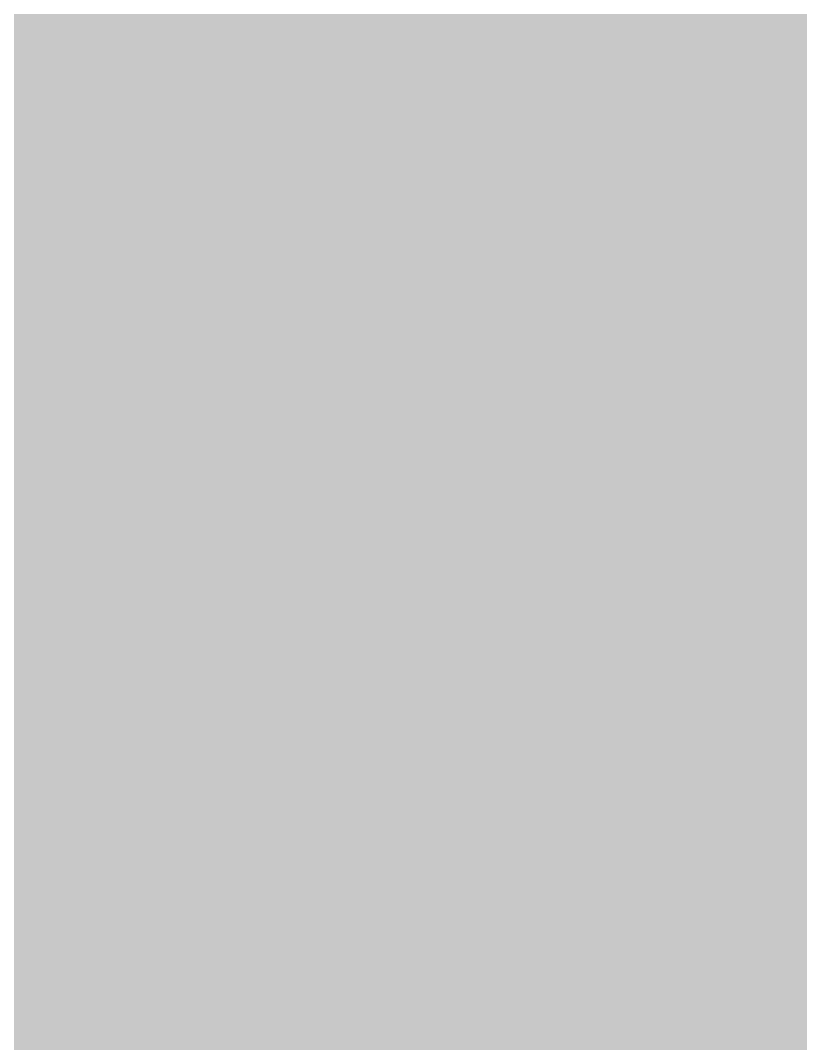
# Model space of a CAD drawing. Header units: millimetres. Extents: x 0 to 423, y 0 to 564.
# Drawn here: x 300.52 to 335.69, y 269.45 to 315.57 of the extents above; entities that cross this region are included whole.
import ezdxf

# ---------------------------------------------------------------- set-up
doc = ezdxf.new("R2010")
doc.units = ezdxf.units.MM

msp = doc.modelspace()

# ---------------------------------------------------------------- hatches: boundary and pattern name
for color, points in [(254, [(21.2189, 0.0537), (20.955, 0.0533), (20.6934, 0.0584), (20.4292, 0.066), (20.1676, 0.0787), (19.906, 0.094), (19.6469, 0.1118), (19.3853, 0.1321), (19.1262, 0.1549), (18.8671, 0.1829), (18.608, 0.2134), (18.349, 0.2464), (18.0924, 0.2845), (17.8359, 0.3251), (17.5793, 0.3683), (17.3253, 0.414), (17.0688, 0.4623), (16.8148, 0.5156), (16.5633, 0.5715), (16.3093, 0.6299), (16.0579, 0.6909), (15.809, 0.7544), (15.56, 0.823), (15.3111, 0.8941), (15.0622, 0.9677), (14.8158, 1.0439), (14.5694, 1.1227), (14.3256, 1.2065), (14.0818, 1.2903), (13.8379, 1.3792), (13.5966, 1.4707), (13.3579, 1.5672), (13.1191, 1.6637), (12.8803, 1.7628), (12.6441, 1.8669), (12.4079, 1.9736), (12.1742, 2.0803), (11.9405, 2.192), (11.7094, 2.3089), (11.4808, 2.4257), (11.2522, 2.5451), (11.0236, 2.6695), (10.7975, 2.794), (10.574, 2.9235), (10.3505, 3.0556), (10.1295, 3.1877), (9.9111, 3.3249), (9.6926, 3.4646), (9.4742, 3.6068), (9.2608, 3.7541), (9.0475, 3.9014), (8.8341, 4.0513), (8.6258, 4.2037), (8.4176, 4.3612), (8.2118, 4.5187), (8.0061, 4.6812), (7.8029, 4.8438), (7.6022, 5.0114), (7.4041, 5.1816), (7.206, 5.3518), (7.0129, 5.527), (6.8174, 5.7048), (6.6269, 5.8826), (6.4389, 6.0655), (6.2509, 6.2509), (6.0655, 6.4389), (5.8852, 6.6269), (5.7048, 6.8174), (5.527, 7.0104), (5.3518, 7.206), (5.1816, 7.4041), (5.0114, 7.6022), (4.8463, 7.8029), (4.6812, 8.0061), (4.5187, 8.2118), (4.3612, 8.4176), (4.2062, 8.6258), (4.0513, 8.8341), (3.9014, 9.0475), (3.7541, 9.2608), (3.6068, 9.4742), (3.4646, 9.6926), (3.3249, 9.9085), (3.1877, 10.1295), (3.0556, 10.3505), (2.9235, 10.574), (2.794, 10.7975), (2.6695, 11.0236), (2.5451, 11.2522), (2.4257, 11.4808), (2.3063, 11.7094), (2.192, 11.9405), (2.0803, 12.1742), (1.971, 12.4079), (1.8669, 12.6441), (1.7628, 12.8803), (1.6637, 13.1191), (1.5646, 13.3579), (1.4707, 13.5966), (1.3792, 13.8379), (1.2903, 14.0818), (1.2065, 14.3256), (1.1227, 14.5694), (1.0439, 14.8158), (0.9652, 15.0622), (0.8915, 15.3111), (0.823, 15.56), (0.7544, 15.809), (0.6883, 16.0604), (0.6274, 16.3119), (0.569, 16.5633), (0.5131, 16.8148), (0.4623, 17.0688), (0.4115, 17.3253), (0.3658, 17.5793), (0.3226, 17.8359), (0.2819, 18.0924), (0.2464, 18.3515), (0.2134, 18.608), (0.1829, 18.8671), (0.1549, 19.1262), (0.1295, 19.3878), (0.1092, 19.6469), (0.0914, 19.9085), (0.0762, 20.1701), (0.066, 20.4318), (0.0584, 20.6934), (0.0533, 20.955), (0.0508, 21.2192), (0.0522, 543.3314), (0.0533, 543.593), (0.0584, 543.8546), (0.066, 544.1188), (0.0762, 544.3804), (0.0914, 544.642), (0.1092, 544.9011), (0.1295, 545.1627), (0.1549, 545.4218), (0.1829, 545.6809), (0.2134, 545.94), (0.2464, 546.1991), (0.2819, 546.4556), (0.3226, 546.7121), (0.3658, 546.9687), (0.4115, 547.2227), (0.4623, 547.4792), (0.5131, 547.7332), (0.569, 547.9847), (0.6274, 548.2387), (0.6883, 548.4876), (0.7544, 548.7391), (0.823, 548.988), (0.8915, 549.2369), (0.9652, 549.4858), (1.0439, 549.7322), (1.1227, 549.9786), (1.2065, 550.2224), (1.2903, 550.4663), (1.3792, 550.7076), (1.4707, 550.9489), (1.5646, 551.1902), (1.6637, 551.4289), (1.7628, 551.6677), (1.8669, 551.9039), (1.971, 552.1401), (2.0803, 552.3738), (2.192, 552.6049), (2.3063, 552.8386), (2.4257, 553.0672), (2.5451, 553.2958), (2.6695, 553.5244), (2.794, 553.7505), (2.9235, 553.974), (3.0556, 554.1975), (3.1877, 554.4185), (3.3249, 554.6369), (3.4646, 554.8554), (3.6068, 555.0738), (3.7541, 555.2872), (3.9014, 555.5005), (4.0513, 555.7114), (4.2062, 555.9222), (4.3612, 556.1305), (4.5187, 556.3362), (4.6812, 556.5419), (4.8463, 556.7451), (5.0114, 556.9458), (5.1816, 557.1439), (5.3518, 557.342), (5.527, 557.5351), (5.7048, 557.7281), (5.8852, 557.9212), (6.0655, 558.1091), (6.2509, 558.2971), (6.4389, 558.4825), (6.6269, 558.6628), (6.8174, 558.8432), (7.0129, 559.021), (7.206, 559.1937), (7.4041, 559.3664), (7.6022, 559.5366), (7.8029, 559.7017), (8.0061, 559.8668), (8.2118, 560.0268), (8.4176, 560.1868), (8.6258, 560.3418), (8.8341, 560.4967), (9.0475, 560.6466), (9.2608, 560.7939), (9.4742, 560.9387), (9.6926, 561.0835), (9.9111, 561.2232), (10.1295, 561.3603), (10.3505, 561.4924), (10.574, 561.6245), (10.7975, 561.754), (11.0236, 561.8785), (11.2522, 562.0029), (11.4808, 562.1223), (11.7094, 562.2392), (11.9405, 562.356), (12.1742, 562.4678), (12.4079, 562.5744), (12.6441, 562.6811), (12.8803, 562.7853), (13.1191, 562.8843), (13.3579, 562.9834), (13.5966, 563.0774), (13.8379, 563.1688), (14.0818, 563.2577), (14.3256, 563.3415), (14.5694, 563.4253), (14.8158, 563.5041), (15.0622, 563.5803), (15.3111, 563.6539), (15.56, 563.7251), (15.809, 563.7936), (16.0579, 563.8571), (16.3093, 563.9206), (16.5633, 563.9791), (16.8148, 564.0349), (17.0688, 564.0857), (17.3253, 564.1365), (17.5793, 564.1823), (17.8359, 564.2254), (18.0924, 564.2635), (18.349, 564.3016), (18.608, 564.3347), (18.8671, 564.3651), (19.1262, 564.3931), (19.3853, 564.4185), (19.6469, 564.4388), (19.906, 564.4566), (20.1676, 564.4718), (20.4292, 564.482), (20.6934, 564.4896), (20.955, 564.4947), (21.2166, 564.4972), (402.2189, 564.4981), (402.4808, 564.4947), (402.7424, 564.4896), (403.0066, 564.482), (403.2682, 564.4718), (403.5298, 564.4566), (403.7889, 564.4388), (404.0505, 564.4185), (404.3096, 564.3931), (404.5687, 564.3651), (404.8277, 564.3347), (405.0868, 564.3016), (405.3434, 564.2635), (405.5999, 564.2254), (405.8564, 564.1823), (406.113, 564.1365), (406.367, 564.0857), (406.621, 564.0349), (406.875, 563.9791), (407.1264, 563.9206), (407.3779, 563.8571), (407.6268, 563.7936), (407.8783, 563.7251), (408.1272, 563.6539), (408.3736, 563.5803), (408.62, 563.5041), (408.8663, 563.4253), (409.1102, 563.3415), (409.354, 563.2577), (409.5979, 563.1688), (409.8392, 563.0774), (410.0805, 562.9834), (410.3192, 562.8843), (410.5554, 562.7853), (410.7942, 562.6811), (411.0279, 562.5744), (411.2616, 562.4678), (411.4952, 562.356), (411.7264, 562.2392), (411.9575, 562.1223), (412.1861, 562.0029), (412.4122, 561.8785), (412.6382, 561.754), (412.8643, 561.6245), (413.0853, 561.4924), (413.3063, 561.3603), (413.5272, 561.2232), (413.7457, 561.0835), (413.9616, 560.9387), (414.1775, 560.7939), (414.3908, 560.6466), (414.6017, 560.4967), (414.8125, 560.3418), (415.0208, 560.1868), (415.2265, 560.0268), (415.4297, 559.8668), (415.6329, 559.7017), (415.8336, 559.5366), (416.0342, 559.3664), (416.2298, 559.1937), (416.4254, 559.021), (416.6184, 558.8432), (416.8089, 558.6628), (416.9994, 558.4825), (417.1848, 558.2971), (417.3703, 558.1091), (417.5531, 557.9212), (417.7335, 557.7281), (417.9087, 557.5351), (418.084, 557.342), (418.2567, 557.1439), (418.4244, 556.9458), (418.592, 556.7451), (418.7546, 556.5419), (418.9171, 556.3362), (419.0746, 556.1305), (419.2321, 555.9222), (419.3845, 555.7114), (419.5369, 555.5005), (419.6842, 555.2872), (419.829, 555.0738), (419.9712, 554.8554), (420.1109, 554.6369), (420.2481, 554.4185), (420.3827, 554.1975), (420.5148, 553.974), (420.6418, 553.7505), (420.7688, 553.5244), (420.8907, 553.2958), (421.0126, 553.0672), (421.1295, 552.8386), (421.2438, 552.6049), (421.3555, 552.3738), (421.4647, 552.1401), (421.5689, 551.9039), (421.673, 551.6677), (421.7746, 551.4289), (421.8711, 551.1902), (421.9651, 550.9489), (422.0566, 550.7076), (422.1455, 550.4663), (422.2318, 550.2224), (422.3131, 549.9786), (422.3918, 549.7322), (422.4706, 549.4858), (422.5442, 549.2369), (422.6128, 548.988), (422.6814, 548.7391), (422.7449, 548.4876), (422.8084, 548.2387), (422.8668, 547.9847), (422.9227, 547.7332), (422.9735, 547.4792), (423.0243, 547.2227), (423.07, 546.9687), (423.1132, 546.7121), (423.1513, 546.4556), (423.1894, 546.1991), (423.2224, 545.94), (423.2529, 545.6809), (423.2808, 545.4218), (423.3037, 545.1627), (423.3266, 544.9011), (423.3443, 544.642), (423.357, 544.3804), (423.3697, 544.1188), (423.3774, 543.8546), (423.3824, 543.593), (423.385, 543.3314), (423.3855, 21.2203), (423.3824, 20.955), (423.3774, 20.6934), (423.3697, 20.4318), (423.357, 20.1701), (423.3443, 19.9085), (423.3266, 19.6469), (423.3037, 19.3878), (423.2808, 19.1262), (423.2529, 18.8671), (423.2224, 18.608), (423.1894, 18.3515), (423.1513, 18.0924), (423.1132, 17.8359), (423.07, 17.5793), (423.0243, 17.3253), (422.9735, 17.0688), (422.9227, 16.8148), (422.8668, 16.5633), (422.8084, 16.3119), (422.7449, 16.0604), (422.6814, 15.809), (422.6128, 15.56), (422.5442, 15.3111), (422.4706, 15.0622), (422.3918, 14.8158), (422.3131, 14.5694), (422.2318, 14.3256), (422.1455, 14.0818), (422.0566, 13.8379), (421.9651, 13.5966), (421.8711, 13.3579), (421.7746, 13.1191), (421.673, 12.8803), (421.5689, 12.6441), (421.4647, 12.4079), (421.3555, 12.1742), (421.2438, 11.9405), (421.1295, 11.7094), (421.0126, 11.4808), (420.8907, 11.2522), (420.7688, 11.0236), (420.6418, 10.7975), (420.5148, 10.574), (420.3827, 10.3505), (420.2481, 10.1295), (420.1109, 9.9085), (419.9712, 9.6926), (419.829, 9.4742), (419.6842, 9.2608), (419.5369, 9.0475), (419.3845, 8.8341), (419.2321, 8.6258), (419.0746, 8.4176), (418.9171, 8.2118), (418.7546, 8.0061), (418.592, 7.8029), (418.4244, 7.6022), (418.2567, 7.4041), (418.084, 7.206), (417.9087, 7.0104), (417.7335, 6.8174), (417.5531, 6.6269), (417.3703, 6.4389), (417.1848, 6.2509), (416.9994, 6.0655), (416.8089, 5.8826), (416.6184, 5.7048), (416.4254, 5.527), (416.2298, 5.3518), (416.0342, 5.1816), (415.8336, 5.0114), (415.6329, 4.8438), (415.4297, 4.6812), (415.2265, 4.5187), (415.0208, 4.3612), (414.8125, 4.2037), (414.6017, 4.0513), (414.3908, 3.9014), (414.1775, 3.7541), (413.9616, 3.6068), (413.7457, 3.4646), (413.5272, 3.3249), (413.3063, 3.1877), (413.0853, 3.0556), (412.8643, 2.9235), (412.6382, 2.794), (412.4122, 2.6695), (412.1861, 2.5451), (411.9575, 2.4257), (411.7264, 2.3089), (411.4952, 2.192), (411.2616, 2.0803), (411.0279, 1.9736), (410.7942, 1.8669), (410.5554, 1.7628), (410.3192, 1.6637), (410.0805, 1.5672), (409.8392, 1.4707), (409.5979, 1.3792), (409.354, 1.2903), (409.1102, 1.2065), (408.8663, 1.1227), (408.62, 1.0439), (408.3736, 0.9677), (408.1272, 0.8941), (407.8783, 0.823), (407.6268, 0.7544), (407.3779, 0.6909), (407.1264, 0.6299), (406.875, 0.5715), (406.621, 0.5156), (406.367, 0.4623), (406.113, 0.414), (405.8564, 0.3683), (405.5999, 0.3251), (405.3434, 0.2845), (405.0868, 0.2464), (404.8277, 0.2134), (404.5687, 0.1829), (404.3096, 0.1549), (404.0505, 0.1321), (403.7889, 0.1118), (403.5298, 0.094), (403.2682, 0.0787), (403.0066, 0.066), (402.7424, 0.0584), (402.4808, 0.0533), (402.2166, 0.0533)]), (59, [(251.5828, 131.287), (251.3914, 131.2875), (251.2009, 131.2951), (251.0104, 131.3078), (250.825, 131.3231), (250.637, 131.3459), (250.4542, 131.3713), (250.2713, 131.4018), (250.0884, 131.4374), (249.9081, 131.4755), (249.7303, 131.5187), (249.5525, 131.5669), (249.3797, 131.6177), (249.2045, 131.6736), (249.0343, 131.7346), (248.8641, 131.8006), (248.699, 131.8666), (248.5339, 131.9403), (248.3688, 132.0165), (248.2088, 132.0952), (248.0513, 132.1791), (247.8938, 132.268), (247.7389, 132.3569), (247.589, 132.4534), (247.4392, 132.5499), (247.2919, 132.6515), (247.1496, 132.7582), (247.0074, 132.8649), (246.8702, 132.9766), (246.7331, 133.0909), (246.601, 133.2103), (246.4714, 133.3297), (246.3419, 133.4541), (246.22, 133.5811), (246.0981, 133.7132), (245.9787, 133.8453), (245.8644, 133.9799), (245.7526, 134.1196), (245.6459, 134.2619), (245.5393, 134.4041), (245.4377, 134.5514), (245.3411, 134.7013), (245.2446, 134.8511), (245.1557, 135.0061), (245.0668, 135.161), (244.983, 135.321), (244.9043, 135.4811), (244.8281, 135.6436), (244.7544, 135.8087), (244.6858, 135.9764), (244.6223, 136.1465), (244.5614, 136.3167), (244.5055, 136.4894), (244.4547, 136.6647), (244.4064, 136.8425), (244.3632, 137.0203), (244.3226, 137.2006), (244.2896, 137.3835), (244.2591, 137.5664), (244.2337, 137.7493), (244.2108, 137.9372), (244.1956, 138.1227), (244.1829, 138.3132), (244.1753, 138.5037), (244.1727, 138.6942), (244.1744, 341.1897), (244.1753, 341.3785), (244.1829, 341.569), (244.1956, 341.7595), (244.2108, 341.945), (244.2337, 342.1329), (244.2591, 342.3158), (244.2896, 342.4987), (244.3226, 342.6816), (244.3632, 342.8619), (244.4064, 343.0397), (244.4547, 343.2175), (244.5055, 343.3902), (244.5614, 343.5655), (244.6223, 343.7357), (244.6858, 343.9058), (244.7544, 344.0709), (244.8281, 344.236), (244.9043, 344.4011), (244.983, 344.5612), (245.0668, 344.7186), (245.1557, 344.8761), (245.2446, 345.0311), (245.3411, 345.1809), (245.4377, 345.3308), (245.5393, 345.4781), (245.6459, 345.6203), (245.7526, 345.7626), (245.8644, 345.8997), (245.9787, 346.0369), (246.0981, 346.169), (246.22, 346.2985), (246.3419, 346.4281), (246.4714, 346.55), (246.601, 346.6719), (246.7331, 346.7913), (246.8702, 346.9056), (247.0074, 347.0173), (247.1496, 347.124), (247.2919, 347.2307), (247.4392, 347.3323), (247.589, 347.4288), (247.7389, 347.5253), (247.8938, 347.6142), (248.0513, 347.7031), (248.2088, 347.787), (248.3688, 347.8657), (248.5339, 347.9419), (248.699, 348.0156), (248.8641, 348.0841), (249.0343, 348.1476), (249.2045, 348.2086), (249.3797, 348.2645), (249.5525, 348.3153), (249.7303, 348.3635), (249.9081, 348.4067), (250.0884, 348.4474), (250.2713, 348.4804), (250.4542, 348.5109), (250.637, 348.5363), (250.825, 348.5591), (251.0104, 348.5744), (251.2009, 348.5871), (251.3914, 348.5947), (251.5819, 348.5972), (379.9939, 348.5981), (380.1847, 348.5947), (380.3752, 348.5871), (380.5631, 348.5744), (380.7511, 348.5591), (380.9365, 348.5363), (381.1219, 348.5109), (381.3048, 348.4804), (381.4851, 348.4474), (381.6655, 348.4067), (381.8433, 348.3635), (382.0211, 348.3153), (382.1963, 348.2645), (382.3691, 348.2086), (382.5392, 348.1476), (382.7094, 348.0841), (382.8771, 348.0156), (383.0422, 347.9419), (383.2047, 347.8657), (383.3647, 347.787), (383.5248, 347.7031), (383.6797, 347.6142), (383.8346, 347.5253), (383.987, 347.4288), (384.1344, 347.3323), (384.2817, 347.2307), (384.4265, 347.124), (384.5662, 347.0173), (384.7059, 346.9056), (384.8405, 346.7913), (384.9751, 346.6719), (385.1046, 346.55), (385.2316, 346.4281), (385.3561, 346.2985), (385.478, 346.169), (385.5949, 346.0369), (385.7092, 345.8997), (385.8209, 345.7626), (385.9301, 345.6203), (386.0343, 345.4781), (386.1359, 345.3308), (386.2349, 345.1809), (386.3289, 345.0311), (386.4204, 344.8761), (386.5067, 344.7186), (386.5905, 344.5612), (386.6718, 344.4011), (386.7455, 344.236), (386.8191, 344.0709), (386.8877, 343.9058), (386.9512, 343.7357), (387.0122, 343.5655), (387.0681, 343.3902), (387.1189, 343.2175), (387.1671, 343.0397), (387.2103, 342.8619), (387.2509, 342.6816), (387.2865, 342.4987), (387.3144, 342.3158), (387.3424, 342.1329), (387.3627, 341.945), (387.3805, 341.7595), (387.3906, 341.569), (387.3983, 341.3785), (387.4008, 341.188), (387.4022, 138.6953), (387.3983, 138.5037), (387.3906, 138.3132), (387.3805, 138.1227), (387.3627, 137.9372), (387.3424, 137.7493), (387.3144, 137.5664), (387.2865, 137.3835), (387.2509, 137.2006), (387.2103, 137.0203), (387.1671, 136.8425), (387.1189, 136.6647), (387.0681, 136.4894), (387.0122, 136.3167), (386.9512, 136.1465), (386.8877, 135.9764), (386.8191, 135.8087), (386.7455, 135.6436), (386.6718, 135.4811), (386.5905, 135.321), (386.5067, 135.161), (386.4204, 135.0061), (386.3289, 134.8511), (386.2349, 134.7013), (386.1359, 134.5514), (386.0343, 134.4041), (385.9301, 134.2619), (385.8209, 134.1196), (385.7092, 133.9799), (385.5949, 133.8453), (385.478, 133.7132), (385.3561, 133.5811), (385.2316, 133.4541), (385.1046, 133.3297), (384.9751, 133.2103), (384.8405, 133.0909), (384.7059, 132.9766), (384.5662, 132.8649), (384.4265, 132.7582), (384.2817, 132.6515), (384.1344, 132.5499), (383.987, 132.4534), (383.8346, 132.3569), (383.6797, 132.268), (383.5248, 132.1791), (383.3647, 132.0952), (383.2047, 132.0165), (383.0422, 131.9403), (382.8771, 131.8666), (382.7094, 131.8006), (382.5392, 131.7346), (382.3691, 131.6736), (382.1963, 131.6177), (382.0211, 131.5669), (381.8433, 131.5187), (381.6655, 131.4755), (381.4851, 131.4374), (381.3048, 131.4018), (381.1219, 131.3713), (380.9365, 131.3459), (380.7511, 131.3231), (380.5631, 131.3078), (380.3752, 131.2951), (380.1847, 131.2875), (379.9916, 131.285)]), (40, [(251.5828, 134.9912), (251.4854, 134.9908), (251.3914, 134.9959), (251.2974, 135.001), (251.2035, 135.0086), (251.1095, 135.0188), (251.018, 135.0315), (250.9266, 135.0467), (250.8352, 135.0645), (250.7463, 135.0848), (250.6574, 135.1077), (250.5685, 135.1305), (250.4796, 135.1559), (250.3932, 135.1839), (250.3094, 135.2144), (250.223, 135.2474), (250.1392, 135.2804), (250.0579, 135.316), (249.9766, 135.3541), (249.8954, 135.3947), (249.8166, 135.4379), (249.7379, 135.4811), (249.6617, 135.5268), (249.5855, 135.5725), (249.5118, 135.6233), (249.4382, 135.6741), (249.3645, 135.7249), (249.2959, 135.7808), (249.2248, 135.8367), (249.1588, 135.8925), (249.0902, 135.951), (249.0267, 136.0119), (248.9632, 136.0754), (248.8997, 136.1389), (248.8387, 136.2024), (248.7803, 136.2685), (248.7244, 136.337), (248.6685, 136.4056), (248.6127, 136.4767), (248.5619, 136.5504), (248.5111, 136.6215), (248.4603, 136.6977), (248.4145, 136.7739), (248.3688, 136.8501), (248.3256, 136.9289), (248.2825, 137.0076), (248.2418, 137.0889), (248.2037, 137.1702), (248.1682, 137.2514), (248.1351, 137.3353), (248.1021, 137.4191), (248.0716, 137.5054), (248.0437, 137.5918), (248.0183, 137.6807), (247.9929, 137.7671), (247.9726, 137.8585), (247.9523, 137.9474), (247.9345, 138.0388), (247.9192, 138.1303), (247.9065, 138.2217), (247.8964, 138.3157), (247.8888, 138.4097), (247.8811, 138.5037), (247.8786, 138.5976), (247.8786, 138.6942), (247.8786, 341.1897), (247.8786, 341.2846), (247.8811, 341.3785), (247.8888, 341.4725), (247.8964, 341.5665), (247.9065, 341.6605), (247.9192, 341.7519), (247.9345, 341.8434), (247.9523, 341.9348), (247.9726, 342.0237), (247.9929, 342.1126), (248.0183, 342.2015), (248.0437, 342.2904), (248.0716, 342.3768), (248.1021, 342.4606), (248.1351, 342.5469), (248.1682, 342.6308), (248.2037, 342.712), (248.2418, 342.7933), (248.2825, 342.8746), (248.3256, 342.9533), (248.3688, 343.0321), (248.4145, 343.1083), (248.4603, 343.1845), (248.5111, 343.2581), (248.5619, 343.3318), (248.6127, 343.4055), (248.6685, 343.474), (248.7244, 343.5452), (248.7803, 343.6112), (248.8387, 343.6798), (248.8997, 343.7433), (248.9632, 343.8068), (249.0267, 343.8703), (249.0902, 343.9312), (249.1588, 343.9897), (249.2248, 344.0455), (249.2959, 344.1014), (249.3645, 344.1573), (249.4382, 344.2081), (249.5118, 344.2589), (249.5855, 344.3097), (249.6617, 344.3554), (249.7379, 344.4011), (249.8166, 344.4443), (249.8954, 344.4875), (249.9766, 344.5281), (250.0579, 344.5662), (250.1392, 344.6018), (250.223, 344.6348), (250.3094, 344.6678), (250.3932, 344.6983), (250.4796, 344.7263), (250.5685, 344.7517), (250.6574, 344.7771), (250.7463, 344.7974), (250.8352, 344.8177), (250.9266, 344.8355), (251.018, 344.8507), (251.1095, 344.8634), (251.2035, 344.8736), (251.2974, 344.8812), (251.3914, 344.8888), (251.4854, 344.8914), (251.5819, 344.8939), (379.9939, 344.8939), (380.0881, 344.8914), (380.1821, 344.8888), (380.2786, 344.8812), (380.3726, 344.8736), (380.4641, 344.8634), (380.558, 344.8507), (380.6495, 344.8355), (380.7384, 344.8177), (380.8298, 344.7974), (380.9187, 344.7771), (381.0076, 344.7517), (381.094, 344.7263), (381.1803, 344.6983), (381.2667, 344.6678), (381.3505, 344.6348), (381.4343, 344.6018), (381.5182, 344.5662), (381.5994, 344.5281), (381.6782, 344.4875), (381.7595, 344.4443), (381.8357, 344.4011), (381.9144, 344.3554), (381.9906, 344.3097), (382.0643, 344.2589), (382.1379, 344.2081), (382.209, 344.1573), (382.2802, 344.1014), (382.3487, 344.0455), (382.4173, 343.9897), (382.4834, 343.9312), (382.5494, 343.8703), (382.6129, 343.8068), (382.6739, 343.7433), (382.7348, 343.6798), (382.7932, 343.6112), (382.8517, 343.5452), (382.9075, 343.474), (382.9609, 343.4055), (383.0142, 343.3318), (383.065, 343.2581), (383.1133, 343.1845), (383.1615, 343.1083), (383.2073, 343.0321), (383.2504, 342.9533), (383.2911, 342.8746), (383.3317, 342.7933), (383.3698, 342.712), (383.4054, 342.6308), (383.4409, 342.5469), (383.4714, 342.4606), (383.5019, 342.3768), (383.5298, 342.2904), (383.5552, 342.2015), (383.5806, 342.1126), (383.601, 342.0237), (383.6213, 341.9348), (383.6391, 341.8434), (383.6543, 341.7519), (383.667, 341.6605), (383.6772, 341.5665), (383.6848, 341.4725), (383.6924, 341.3785), (383.6949, 341.2846), (383.6975, 341.188), (383.698, 138.6953), (383.6949, 138.5976), (383.6924, 138.5037), (383.6848, 138.4097), (383.6772, 138.3157), (383.667, 138.2217), (383.6543, 138.1303), (383.6391, 138.0388), (383.6213, 137.9474), (383.601, 137.8585), (383.5806, 137.7671), (383.5552, 137.6807), (383.5298, 137.5918), (383.5019, 137.5054), (383.4714, 137.4191), (383.4409, 137.3353), (383.4054, 137.2514), (383.3698, 137.1702), (383.3317, 137.0889), (383.2911, 137.0076), (383.2504, 136.9289), (383.2073, 136.8501), (383.1615, 136.7739), (383.1133, 136.6977), (383.065, 136.6215), (383.0142, 136.5504), (382.9609, 136.4767), (382.9075, 136.4056), (382.8517, 136.337), (382.7932, 136.2685), (382.7348, 136.2024), (382.6739, 136.1389), (382.6129, 136.0754), (382.5494, 136.0119), (382.4834, 135.951), (382.4173, 135.8925), (382.3487, 135.8367), (382.2802, 135.7808), (382.209, 135.7249), (382.1379, 135.6741), (382.0643, 135.6233), (381.9906, 135.5725), (381.9144, 135.5268), (381.8357, 135.4811), (381.7595, 135.4379), (381.6782, 135.3947), (381.5994, 135.3541), (381.5182, 135.316), (381.4343, 135.2804), (381.3505, 135.2474), (381.2667, 135.2144), (381.1803, 135.1839), (381.094, 135.1559), (381.0076, 135.1305), (380.9187, 135.1077), (380.8298, 135.0848), (380.7384, 135.0645), (380.6495, 135.0467), (380.558, 135.0315), (380.4641, 135.0188), (380.3726, 135.0086), (380.2786, 135.001), (380.1821, 134.9959), (380.0881, 134.9908), (379.9916, 134.9908)])]:
    msp.add_hatch(color=color).paths.add_polyline_path(points)
h = msp.add_hatch(color=59)
edge = h.paths.add_edge_path()
edge.add_line((327.0871, 292.3561), (327.0834, 291.7292))
edge.add_line((327.0834, 291.7292), (327.0809, 291.117))
edge.add_line((327.0809, 291.117), (327.0733, 290.5176))
edge.add_line((327.0733, 290.5176), (327.0631, 289.9334))
edge.add_line((327.0631, 289.9334), (327.0504, 289.3619))
edge.add_line((327.0504, 289.3619), (327.0352, 288.8056))
edge.add_line((327.0352, 288.8056), (327.0174, 288.2621))
edge.add_line((327.0174, 288.2621), (326.9971, 287.7337))
edge.add_line((326.9971, 287.7337), (326.9717, 287.2156))
edge.add_line((326.9717, 287.2156), (326.9463, 286.7127))
edge.add_line((326.9463, 286.7127), (326.9158, 286.2224))
edge.add_line((326.9158, 286.2224), (326.8828, 285.7449))
edge.add_line((326.8828, 285.7449), (326.8472, 285.2801))
edge.add_line((326.8472, 285.2801), (326.8066, 284.828))
edge.add_line((326.8066, 284.828), (326.7659, 284.3886))
edge.add_line((326.7659, 284.3886), (326.7202, 283.9593))
edge.add_line((326.7202, 283.9593), (326.6719, 283.5453))
edge.add_line((326.6719, 283.5453), (326.6211, 283.1414))
edge.add_line((326.6211, 283.1414), (326.5653, 282.7503))
edge.add_line((326.5653, 282.7503), (326.5068, 282.3693))
edge.add_line((326.5068, 282.3693), (326.4459, 282.001))
edge.add_line((326.4459, 282.001), (326.3824, 281.6428))
edge.add_line((326.3824, 281.6428), (326.3138, 281.2974))
edge.add_line((326.3138, 281.2974), (326.2427, 280.9646))
edge.add_line((326.2427, 280.9646), (326.169, 280.6395))
edge.add_line((326.169, 280.6395), (326.0903, 280.3271))
edge.add_line((326.0903, 280.3271), (326.009, 280.0248))
edge.add_line((326.009, 280.0248), (325.9252, 279.7353))
edge.add_line((325.9252, 279.7353), (325.8363, 279.4533))
edge.add_line((325.8363, 279.4533), (325.7448, 279.1841))
edge.add_line((325.7448, 279.1841), (325.6483, 278.9225))
edge.add_line((325.6483, 278.9225), (325.5493, 278.6736))
edge.add_line((325.5493, 278.6736), (325.4477, 278.4323))
edge.add_line((325.4477, 278.4323), (325.341, 278.2011))
edge.add_line((325.341, 278.2011), (325.2318, 277.9801))
edge.add_line((325.2318, 277.9801), (325.12, 277.7693))
edge.add_line((325.12, 277.7693), (325.0032, 277.5687))
edge.add_line((325.0032, 277.5687), (324.8812, 277.3756))
edge.add_line((324.8812, 277.3756), (324.7568, 277.1902))
edge.add_line((324.7568, 277.1902), (324.6298, 277.0149))
edge.add_line((324.6298, 277.0149), (324.4977, 276.8498))
edge.add_line((324.4977, 276.8498), (324.3605, 276.6924))
edge.add_line((324.3605, 276.6924), (324.2208, 276.5425))
edge.add_line((324.2208, 276.5425), (324.0786, 276.4028))
edge.add_line((324.0786, 276.4028), (323.9313, 276.2707))
edge.add_line((323.9313, 276.2707), (323.7789, 276.1463))
edge.add_line((323.7789, 276.1463), (323.6239, 276.0294))
edge.add_line((323.6239, 276.0294), (323.4665, 275.9202))
edge.add_line((323.4665, 275.9202), (323.3014, 275.8211))
edge.add_line((323.3014, 275.8211), (323.1363, 275.7272))
edge.add_line((323.1363, 275.7272), (322.9635, 275.6408))
edge.add_line((322.9635, 275.6408), (322.7883, 275.5621))
edge.add_line((322.7883, 275.5621), (322.6105, 275.4909))
edge.add_line((322.6105, 275.4909), (322.4251, 275.4249))
edge.add_line((322.4251, 275.4249), (322.2371, 275.3665))
edge.add_line((322.2371, 275.3665), (322.0466, 275.3157))
edge.add_line((322.0466, 275.3157), (321.851, 275.2725))
edge.add_line((321.851, 275.2725), (321.6504, 275.2344))
edge.add_line((321.6504, 275.2344), (321.4446, 275.2014))
edge.add_line((321.4446, 275.2014), (321.2363, 275.176))
edge.add_line((321.2363, 275.176), (321.023, 275.1557))
edge.add_line((321.023, 275.1557), (320.8045, 275.143))
edge.add_line((320.8045, 275.143), (320.5836, 275.1328))
edge.add_line((320.5836, 275.1328), (320.3575, 275.1303))
edge.add_line((320.3575, 275.1303), (320.1314, 275.1353))
edge.add_line((320.1314, 275.1353), (319.9079, 275.1455))
edge.add_line((319.9079, 275.1455), (319.6895, 275.1607))
edge.add_line((319.6895, 275.1607), (319.4761, 275.1861))
edge.add_line((319.4761, 275.1861), (319.2678, 275.2166))
edge.add_line((319.2678, 275.2166), (319.0646, 275.2547))
edge.add_line((319.0646, 275.2547), (318.864, 275.3004))
edge.add_line((318.864, 275.3004), (318.6659, 275.3512))
edge.add_line((318.6659, 275.3512), (318.4754, 275.4122))
edge.add_line((318.4754, 275.4122), (318.2874, 275.4782))
edge.add_line((318.2874, 275.4782), (318.1045, 275.5544))
edge.add_line((318.1045, 275.5544), (317.9242, 275.6357))
edge.add_line((317.9242, 275.6357), (317.7489, 275.7246))
edge.add_line((317.7489, 275.7246), (317.5787, 275.8237))
edge.add_line((317.5787, 275.8237), (317.4111, 275.9278))
edge.add_line((317.4111, 275.9278), (317.246, 276.0421))
edge.add_line((317.246, 276.0421), (317.0885, 276.164))
edge.add_line((317.0885, 276.164), (316.9336, 276.2936))
edge.add_line((316.9336, 276.2936), (316.7812, 276.4307))
edge.add_line((316.7812, 276.4307), (316.6339, 276.5755))
edge.add_line((316.6339, 276.5755), (316.4916, 276.7305))
edge.add_line((316.4916, 276.7305), (316.3519, 276.893))
edge.add_line((316.3519, 276.893), (316.2148, 277.0632))
edge.add_line((316.2148, 277.0632), (316.0827, 277.2435))
edge.add_line((316.0827, 277.2435), (315.9557, 277.4315))
edge.add_line((315.9557, 277.4315), (315.8312, 277.6296))
edge.add_line((315.8312, 277.6296), (315.7093, 277.8354))
edge.add_line((315.7093, 277.8354), (315.5925, 278.0487))
edge.add_line((315.5925, 278.0487), (315.4807, 278.2722))
edge.add_line((315.4807, 278.2722), (315.3715, 278.5034))
edge.add_line((315.3715, 278.5034), (315.2648, 278.7472))
edge.add_line((315.2648, 278.7472), (315.1632, 278.9961))
edge.add_line((315.1632, 278.9961), (315.0641, 279.2578))
edge.add_line((315.0641, 279.2578), (314.9676, 279.527))
edge.add_line((314.9676, 279.527), (314.8762, 279.8039))
edge.add_line((314.8762, 279.8039), (314.7873, 280.0934))
edge.add_line((314.7873, 280.0934), (314.7035, 280.3906))
edge.add_line((314.7035, 280.3906), (314.6222, 280.6979))
edge.add_line((314.6222, 280.6979), (314.5434, 281.0154))
edge.add_line((314.5434, 281.0154), (314.4698, 281.3431))
edge.add_line((314.4698, 281.3431), (314.3987, 281.6809))
edge.add_line((314.3987, 281.6809), (314.3301, 282.0264))
edge.add_line((314.3301, 282.0264), (314.2666, 282.3845))
edge.add_line((314.2666, 282.3845), (314.2056, 282.7528))
edge.add_line((314.2056, 282.7528), (314.1472, 283.1287))
edge.add_line((314.1472, 283.1287), (314.0913, 283.5173))
edge.add_line((314.0913, 283.5173), (314.0405, 283.9161))
edge.add_line((314.0405, 283.9161), (313.9923, 284.3251))
edge.add_line((313.9923, 284.3251), (313.9465, 284.7442))
edge.add_line((313.9465, 284.7442), (313.9034, 285.1734))
edge.add_line((313.9034, 285.1734), (313.8653, 285.6154))
edge.add_line((313.8653, 285.6154), (313.8297, 286.065))
edge.add_line((313.8297, 286.065), (313.7967, 286.5272))
edge.add_line((313.7967, 286.5272), (313.7662, 287.0022))
edge.add_line((313.7662, 287.0022), (313.7383, 287.4848))
edge.add_line((313.7383, 287.4848), (313.7154, 287.9801))
edge.add_line((313.7154, 287.9801), (313.6951, 288.4881))
edge.add_line((313.6951, 288.4881), (313.6773, 289.0063))
edge.add_line((313.6773, 289.0063), (313.6595, 289.5346))
edge.add_line((313.6595, 289.5346), (313.6494, 290.0756))
edge.add_line((313.6494, 290.0756), (313.6392, 290.6293))
edge.add_line((313.6392, 290.6293), (313.6316, 291.1932))
edge.add_line((313.6316, 291.1932), (313.6265, 291.7673))
edge.add_line((313.6265, 291.7673), (313.6265, 292.354))
edge.add_line((313.6265, 292.354), (313.6265, 292.9534))
edge.add_line((313.6265, 292.9534), (313.6316, 293.5402))
edge.add_line((313.6316, 293.5402), (313.6392, 294.1142))
edge.add_line((313.6392, 294.1142), (313.6494, 294.6756))
edge.add_line((313.6494, 294.6756), (313.6621, 295.2267))
edge.add_line((313.6621, 295.2267), (313.6798, 295.7652))
edge.add_line((313.6798, 295.7652), (313.6976, 296.291))
edge.add_line((313.6976, 296.291), (313.7205, 296.8041))
edge.add_line((313.7205, 296.8041), (313.7459, 297.307))
edge.add_line((313.7459, 297.307), (313.7738, 297.7998))
edge.add_line((313.7738, 297.7998), (313.8043, 298.2798))
edge.add_line((313.8043, 298.2798), (313.8399, 298.7472))
edge.add_line((313.8399, 298.7472), (313.878, 299.2044))
edge.add_line((313.878, 299.2044), (313.9186, 299.6489))
edge.add_line((313.9186, 299.6489), (313.9618, 300.0858))
edge.add_line((313.9618, 300.0858), (314.01, 300.5099))
edge.add_line((314.01, 300.5099), (314.0608, 300.9214))
edge.add_line((314.0608, 300.9214), (314.1142, 301.3227))
edge.add_line((314.1142, 301.3227), (314.1701, 301.7139))
edge.add_line((314.1701, 301.7139), (314.2285, 302.0949))
edge.add_line((314.2285, 302.0949), (314.292, 302.4657))
edge.add_line((314.292, 302.4657), (314.3606, 302.8264))
edge.add_line((314.3606, 302.8264), (314.4291, 303.1744))
edge.add_line((314.4291, 303.1744), (314.5028, 303.5148))
edge.add_line((314.5028, 303.5148), (314.579, 303.8424))
edge.add_line((314.579, 303.8424), (314.6577, 304.1625))
edge.add_line((314.6577, 304.1625), (314.7416, 304.4698))
edge.add_line((314.7416, 304.4698), (314.8279, 304.7695))
edge.add_line((314.8279, 304.7695), (314.9194, 305.0591))
edge.add_line((314.9194, 305.0591), (315.0108, 305.3385))
edge.add_line((315.0108, 305.3385), (315.1073, 305.6077))
edge.add_line((315.1073, 305.6077), (315.2089, 305.8668))
edge.add_line((315.2089, 305.8668), (315.3131, 306.1183))
edge.add_line((315.3131, 306.1183), (315.4197, 306.3596))
edge.add_line((315.4197, 306.3596), (315.5315, 306.5907))
edge.add_line((315.5315, 306.5907), (315.6458, 306.8142))
edge.add_line((315.6458, 306.8142), (315.7626, 307.0276))
edge.add_line((315.7626, 307.0276), (315.8846, 307.2333))
edge.add_line((315.8846, 307.2333), (316.009, 307.4289))
edge.add_line((316.009, 307.4289), (316.1386, 307.6169))
edge.add_line((316.1386, 307.6169), (316.2706, 307.7947))
edge.add_line((316.2706, 307.7947), (316.4053, 307.9648))
edge.add_line((316.4053, 307.9648), (316.545, 308.1249))
edge.add_line((316.545, 308.1249), (316.6897, 308.2773))
edge.add_line((316.6897, 308.2773), (316.8371, 308.422))
edge.add_line((316.8371, 308.422), (316.9869, 308.5592))
edge.add_line((316.9869, 308.5592), (317.1419, 308.6862))
edge.add_line((317.1419, 308.6862), (317.2993, 308.8056))
edge.add_line((317.2993, 308.8056), (317.4619, 308.9199))
edge.add_line((317.4619, 308.9199), (317.627, 309.024))
edge.add_line((317.627, 309.024), (317.7972, 309.118))
edge.add_line((317.7972, 309.118), (317.9699, 309.2069))
edge.add_line((317.9699, 309.2069), (318.1477, 309.2882))
edge.add_line((318.1477, 309.2882), (318.328, 309.3618))
edge.add_line((318.328, 309.3618), (318.5135, 309.4279))
edge.add_line((318.5135, 309.4279), (318.704, 309.4863))
edge.add_line((318.704, 309.4863), (318.8945, 309.5371))
edge.add_line((318.8945, 309.5371), (319.0926, 309.5828))
edge.add_line((319.0926, 309.5828), (319.2932, 309.6209))
edge.add_line((319.2932, 309.6209), (319.499, 309.6489))
edge.add_line((319.499, 309.6489), (319.7073, 309.6743))
edge.add_line((319.7073, 309.6743), (319.9181, 309.6895))
edge.add_line((319.9181, 309.6895), (320.1365, 309.6997))
edge.add_line((320.1365, 309.6997), (320.3575, 309.7022))
edge.add_line((320.3575, 309.7022), (320.5785, 309.6997))
edge.add_line((320.5785, 309.6997), (320.7944, 309.692))
edge.add_line((320.7944, 309.692), (321.0077, 309.6768))
edge.add_line((321.0077, 309.6768), (321.216, 309.6565))
edge.add_line((321.216, 309.6565), (321.4192, 309.6311))
edge.add_line((321.4192, 309.6311), (321.6199, 309.5981))
edge.add_line((321.6199, 309.5981), (321.818, 309.5574))
edge.add_line((321.818, 309.5574), (322.011, 309.5117))
edge.add_line((322.011, 309.5117), (322.199, 309.4609))
edge.add_line((322.199, 309.4609), (322.3844, 309.3999))
edge.add_line((322.3844, 309.3999), (322.5648, 309.3339))
edge.add_line((322.5648, 309.3339), (322.7426, 309.2602))
edge.add_line((322.7426, 309.2602), (322.9153, 309.179))
edge.add_line((322.9153, 309.179), (323.0855, 309.0926))
edge.add_line((323.0855, 309.0926), (323.2506, 308.9961))
edge.add_line((323.2506, 308.9961), (323.4131, 308.8945))
edge.add_line((323.4131, 308.8945), (323.5706, 308.7827))
edge.add_line((323.5706, 308.7827), (323.7255, 308.6633))
edge.add_line((323.7255, 308.6633), (323.8754, 308.5363))
edge.add_line((323.8754, 308.5363), (324.0227, 308.4017))
edge.add_line((324.0227, 308.4017), (324.1675, 308.2595))
edge.add_line((324.1675, 308.2595), (324.3072, 308.1071))
edge.add_line((324.3072, 308.1071), (324.4418, 307.9471))
edge.add_line((324.4418, 307.9471), (324.5739, 307.7794))
edge.add_line((324.5739, 307.7794), (324.7034, 307.6016))
edge.add_line((324.7034, 307.6016), (324.8279, 307.4137))
edge.add_line((324.8279, 307.4137), (324.9498, 307.2181))
edge.add_line((324.9498, 307.2181), (325.0667, 307.0149))
edge.add_line((325.0667, 307.0149), (325.181, 306.799))
edge.add_line((325.181, 306.799), (325.2927, 306.5755))
edge.add_line((325.2927, 306.5755), (325.3994, 306.3418))
edge.add_line((325.3994, 306.3418), (325.5035, 306.0979))
edge.add_line((325.5035, 306.0979), (325.6051, 305.8465))
edge.add_line((325.6051, 305.8465), (325.7017, 305.5823))
edge.add_line((325.7017, 305.5823), (325.7931, 305.308))
edge.add_line((325.7931, 305.308), (325.8845, 305.0261))
edge.add_line((325.8845, 305.0261), (325.9709, 304.7314))
edge.add_line((325.9709, 304.7314), (326.0547, 304.4266))
edge.add_line((326.0547, 304.4266), (326.1335, 304.1117))
edge.add_line((326.1335, 304.1117), (326.2097, 303.7865))
edge.add_line((326.2097, 303.7865), (326.2833, 303.4487))
edge.add_line((326.2833, 303.4487), (326.3519, 303.1007))
edge.add_line((326.3519, 303.1007), (326.4205, 302.7401))
edge.add_line((326.4205, 302.7401), (326.4814, 302.3692))
edge.add_line((326.4814, 302.3692), (326.5424, 301.9857))
edge.add_line((326.5424, 301.9857), (326.5983, 301.592))
edge.add_line((326.5983, 301.592), (326.6516, 301.1881))
edge.add_line((326.6516, 301.1881), (326.7024, 300.769))
edge.add_line((326.7024, 300.769), (326.7507, 300.3398))
edge.add_line((326.7507, 300.3398), (326.7939, 299.8978))
edge.add_line((326.7939, 299.8978), (326.8345, 299.4431))
edge.add_line((326.8345, 299.4431), (326.8726, 298.9758))
edge.add_line((326.8726, 298.9758), (326.9056, 298.4957))
edge.add_line((326.9056, 298.4957), (326.9386, 298.0055))
edge.add_line((326.9386, 298.0055), (326.9666, 297.5))
edge.add_line((326.9666, 297.5), (326.992, 296.9819))
edge.add_line((326.992, 296.9819), (327.0148, 296.451))
edge.add_line((327.0148, 296.451), (327.0326, 295.9075))
edge.add_line((327.0326, 295.9075), (327.0504, 295.3487))
edge.add_line((327.0504, 295.3487), (327.0631, 294.7772))
edge.add_line((327.0631, 294.7772), (327.0733, 294.193))
edge.add_line((327.0733, 294.193), (327.0809, 293.5935))
edge.add_line((327.0809, 293.5935), (327.0834, 292.9814))
edge.add_line((327.0834, 292.9814), (327.086, 292.354))
edge = h.paths.add_edge_path(flags=16)
edge.add_line((333.5694, 292.3561), (333.5655, 293.055))
edge.add_line((333.5655, 293.055), (333.5579, 293.7434))
edge.add_line((333.5579, 293.7434), (333.5426, 294.4216))
edge.add_line((333.5426, 294.4216), (333.5223, 295.087))
edge.add_line((333.5223, 295.087), (333.4995, 295.7424))
edge.add_line((333.4995, 295.7424), (333.4664, 296.385))
edge.add_line((333.4664, 296.385), (333.4309, 297.0174))
edge.add_line((333.4309, 297.0174), (333.3877, 297.6372))
edge.add_line((333.3877, 297.6372), (333.3394, 298.2468))
edge.add_line((333.3394, 298.2468), (333.2861, 298.8437))
edge.add_line((333.2861, 298.8437), (333.2251, 299.4304))
edge.add_line((333.2251, 299.4304), (333.1591, 300.0045))
edge.add_line((333.1591, 300.0045), (333.0854, 300.5684))
edge.add_line((333.0854, 300.5684), (333.0067, 301.1221))
edge.add_line((333.0067, 301.1221), (332.9229, 301.6631))
edge.add_line((332.9229, 301.6631), (332.8314, 302.1914))
edge.add_line((332.8314, 302.1914), (332.7349, 302.7096))
edge.add_line((332.7349, 302.7096), (332.6308, 303.2176))
edge.add_line((332.6308, 303.2176), (332.5216, 303.7129))
edge.add_line((332.5216, 303.7129), (332.4073, 304.198))
edge.add_line((332.4073, 304.198), (332.2828, 304.673))
edge.add_line((332.2828, 304.673), (332.1558, 305.1353))
edge.add_line((332.1558, 305.1353), (332.0212, 305.5849))
edge.add_line((332.0212, 305.5849), (331.8789, 306.0268))
edge.add_line((331.8789, 306.0268), (331.7291, 306.4561))
edge.add_line((331.7291, 306.4561), (331.5741, 306.8726))
edge.add_line((331.5741, 306.8726), (331.4141, 307.279))
edge.add_line((331.4141, 307.279), (331.2465, 307.6753))
edge.add_line((331.2465, 307.6753), (331.0712, 308.0588))
edge.add_line((331.0712, 308.0588), (330.8883, 308.4322))
edge.add_line((330.8883, 308.4322), (330.7004, 308.7954))
edge.add_line((330.7004, 308.7954), (330.5048, 309.1459))
edge.add_line((330.5048, 309.1459), (330.3016, 309.4863))
edge.add_line((330.3016, 309.4863), (330.0933, 309.8165))
edge.add_line((330.0933, 309.8165), (329.8774, 310.134))
edge.add_line((329.8774, 310.134), (329.6539, 310.4413))
edge.add_line((329.6539, 310.4413), (329.4228, 310.7385))
edge.add_line((329.4228, 310.7385), (329.184, 311.023))
edge.add_line((329.184, 311.023), (328.9402, 311.2973))
edge.add_line((328.9402, 311.2973), (328.6887, 311.5615))
edge.add_line((328.6887, 311.5615), (328.4271, 311.8155))
edge.add_line((328.4271, 311.8155), (328.1604, 312.0568))
edge.add_line((328.1604, 312.0568), (327.8886, 312.2879))
edge.add_line((327.8886, 312.2879), (327.6067, 312.5064))
edge.add_line((327.6067, 312.5064), (327.3171, 312.7146))
edge.add_line((327.3171, 312.7146), (327.0199, 312.9128))
edge.add_line((327.0199, 312.9128), (326.7177, 313.1007))
edge.add_line((326.7177, 313.1007), (326.4052, 313.2785))
edge.add_line((326.4052, 313.2785), (326.0877, 313.4436))
edge.add_line((326.0877, 313.4436), (325.7601, 313.5986))
edge.add_line((325.7601, 313.5986), (325.4248, 313.7433))
edge.add_line((325.4248, 313.7433), (325.0844, 313.8754))
edge.add_line((325.0844, 313.8754), (324.7339, 313.9999))
edge.add_line((324.7339, 313.9999), (324.3758, 314.1116))
edge.add_line((324.3758, 314.1116), (324.01, 314.2107))
edge.add_line((324.01, 314.2107), (323.6366, 314.3021))
edge.add_line((323.6366, 314.3021), (323.2556, 314.3809))
edge.add_line((323.2556, 314.3809), (322.8645, 314.452))
edge.add_line((322.8645, 314.452), (322.4682, 314.5104))
edge.add_line((322.4682, 314.5104), (322.0618, 314.5561))
edge.add_line((322.0618, 314.5561), (321.6478, 314.5942))
edge.add_line((321.6478, 314.5942), (321.2262, 314.6196))
edge.add_line((321.2262, 314.6196), (320.7944, 314.6374))
edge.add_line((320.7944, 314.6374), (320.3575, 314.6425))
edge.add_line((320.3575, 314.6425), (319.9181, 314.6374))
edge.add_line((319.9181, 314.6374), (319.4888, 314.6196))
edge.add_line((319.4888, 314.6196), (319.0646, 314.5942))
edge.add_line((319.0646, 314.5942), (318.6506, 314.5561))
edge.add_line((318.6506, 314.5561), (318.2468, 314.5104))
edge.add_line((318.2468, 314.5104), (317.848, 314.452))
edge.add_line((317.848, 314.452), (317.4594, 314.3809))
edge.add_line((317.4594, 314.3809), (317.0758, 314.3021))
edge.add_line((317.0758, 314.3021), (316.7024, 314.2107))
edge.add_line((316.7024, 314.2107), (316.3367, 314.1116))
edge.add_line((316.3367, 314.1116), (315.9785, 313.9999))
edge.add_line((315.9785, 313.9999), (315.6306, 313.8754))
edge.add_line((315.6306, 313.8754), (315.2877, 313.7433))
edge.add_line((315.2877, 313.7433), (314.9524, 313.5986))
edge.add_line((314.9524, 313.5986), (314.6273, 313.4436))
edge.add_line((314.6273, 313.4436), (314.3072, 313.2785))
edge.add_line((314.3072, 313.2785), (313.9948, 313.1007))
edge.add_line((313.9948, 313.1007), (313.6925, 312.9128))
edge.add_line((313.6925, 312.9128), (313.3954, 312.7146))
edge.add_line((313.3954, 312.7146), (313.1058, 312.5064))
edge.add_line((313.1058, 312.5064), (312.8239, 312.2879))
edge.add_line((312.8239, 312.2879), (312.5521, 312.0568))
edge.add_line((312.5521, 312.0568), (312.2854, 311.8155))
edge.add_line((312.2854, 311.8155), (312.0238, 311.5615))
edge.add_line((312.0238, 311.5615), (311.7723, 311.2973))
edge.add_line((311.7723, 311.2973), (311.5285, 311.023))
edge.add_line((311.5285, 311.023), (311.2897, 310.7385))
edge.add_line((311.2897, 310.7385), (311.0586, 310.4413))
edge.add_line((311.0586, 310.4413), (310.835, 310.134))
edge.add_line((310.835, 310.134), (310.6191, 309.8165))
edge.add_line((310.6191, 309.8165), (310.4109, 309.4863))
edge.add_line((310.4109, 309.4863), (310.2077, 309.1459))
edge.add_line((310.2077, 309.1459), (310.0121, 308.7954))
edge.add_line((310.0121, 308.7954), (309.8241, 308.4322))
edge.add_line((309.8241, 308.4322), (309.6412, 308.0588))
edge.add_line((309.6412, 308.0588), (309.466, 307.6753))
edge.add_line((309.466, 307.6753), (309.2983, 307.279))
edge.add_line((309.2983, 307.279), (309.1383, 306.8726))
edge.add_line((309.1383, 306.8726), (308.9834, 306.4561))
edge.add_line((308.9834, 306.4561), (308.8335, 306.0268))
edge.add_line((308.8335, 306.0268), (308.6913, 305.5849))
edge.add_line((308.6913, 305.5849), (308.5567, 305.1353))
edge.add_line((308.5567, 305.1353), (308.4271, 304.673))
edge.add_line((308.4271, 304.673), (308.3052, 304.198))
edge.add_line((308.3052, 304.198), (308.1909, 303.7129))
edge.add_line((308.1909, 303.7129), (308.0791, 303.2176))
edge.add_line((308.0791, 303.2176), (307.9775, 302.7096))
edge.add_line((307.9775, 302.7096), (307.881, 302.1914))
edge.add_line((307.881, 302.1914), (307.7896, 301.6631))
edge.add_line((307.7896, 301.6631), (307.7058, 301.1221))
edge.add_line((307.7058, 301.1221), (307.627, 300.5684))
edge.add_line((307.627, 300.5684), (307.5534, 300.0045))
edge.add_line((307.5534, 300.0045), (307.4873, 299.4304))
edge.add_line((307.4873, 299.4304), (307.4264, 298.8437))
edge.add_line((307.4264, 298.8437), (307.373, 298.2468))
edge.add_line((307.373, 298.2468), (307.3248, 297.6372))
edge.add_line((307.3248, 297.6372), (307.2816, 297.0174))
edge.add_line((307.2816, 297.0174), (307.246, 296.385))
edge.add_line((307.246, 296.385), (307.213, 295.7424))
edge.add_line((307.213, 295.7424), (307.1876, 295.087))
edge.add_line((307.1876, 295.087), (307.1698, 294.4216))
edge.add_line((307.1698, 294.4216), (307.1546, 293.7434))
edge.add_line((307.1546, 293.7434), (307.147, 293.055))
edge.add_line((307.147, 293.055), (307.1444, 292.354))
edge.add_line((307.1444, 292.354), (307.147, 291.6555))
edge.add_line((307.147, 291.6555), (307.1546, 290.9672))
edge.add_line((307.1546, 290.9672), (307.1698, 290.289))
edge.add_line((307.1698, 290.289), (307.1876, 289.6235))
edge.add_line((307.1876, 289.6235), (307.213, 288.9707))
edge.add_line((307.213, 288.9707), (307.246, 288.3281))
edge.add_line((307.246, 288.3281), (307.2816, 287.6982))
edge.add_line((307.2816, 287.6982), (307.3248, 287.0784))
edge.add_line((307.3248, 287.0784), (307.373, 286.4714))
edge.add_line((307.373, 286.4714), (307.4264, 285.8745))
edge.add_line((307.4264, 285.8745), (307.4873, 285.2903))
edge.add_line((307.4873, 285.2903), (307.5534, 284.7162))
edge.add_line((307.5534, 284.7162), (307.627, 284.1549))
edge.add_line((307.627, 284.1549), (307.7058, 283.6037))
edge.add_line((307.7058, 283.6037), (307.7896, 283.0652))
edge.add_line((307.7896, 283.0652), (307.881, 282.5369))
edge.add_line((307.881, 282.5369), (307.9775, 282.0213))
edge.add_line((307.9775, 282.0213), (308.0791, 281.5158))
edge.add_line((308.0791, 281.5158), (308.1909, 281.0231))
edge.add_line((308.1909, 281.0231), (308.3052, 280.5405))
edge.add_line((308.3052, 280.5405), (308.4271, 280.068))
edge.add_line((308.4271, 280.068), (308.5567, 279.6083))
edge.add_line((308.5567, 279.6083), (308.6913, 279.1612))
edge.add_line((308.6913, 279.1612), (308.8335, 278.7218))
edge.add_line((308.8335, 278.7218), (308.9834, 278.2976))
edge.add_line((308.9834, 278.2976), (309.1383, 277.8811))
edge.add_line((309.1383, 277.8811), (309.2983, 277.4772))
edge.add_line((309.2983, 277.4772), (309.466, 277.0861))
edge.add_line((309.466, 277.0861), (309.6412, 276.7025))
edge.add_line((309.6412, 276.7025), (309.8241, 276.3317))
edge.add_line((309.8241, 276.3317), (310.0121, 275.9735))
edge.add_line((310.0121, 275.9735), (310.2077, 275.6256))
edge.add_line((310.2077, 275.6256), (310.4109, 275.2877))
edge.add_line((310.4109, 275.2877), (310.6191, 274.9601))
edge.add_line((310.6191, 274.9601), (310.835, 274.6451))
edge.add_line((310.835, 274.6451), (311.0586, 274.3403))
edge.add_line((311.0586, 274.3403), (311.2897, 274.0482))
edge.add_line((311.2897, 274.0482), (311.5285, 273.7663))
edge.add_line((311.5285, 273.7663), (311.7723, 273.4945))
edge.add_line((311.7723, 273.4945), (312.0238, 273.2329))
edge.add_line((312.0238, 273.2329), (312.2854, 272.984))
edge.add_line((312.2854, 272.984), (312.5521, 272.7427))
edge.add_line((312.5521, 272.7427), (312.8239, 272.5166))
edge.add_line((312.8239, 272.5166), (313.1058, 272.2982))
edge.add_line((313.1058, 272.2982), (313.3954, 272.0924))
edge.add_line((313.3954, 272.0924), (313.6925, 271.8968))
edge.add_line((313.6925, 271.8968), (313.9948, 271.7114))
edge.add_line((313.9948, 271.7114), (314.3072, 271.5362))
edge.add_line((314.3072, 271.5362), (314.6273, 271.3736))
edge.add_line((314.6273, 271.3736), (314.9524, 271.2212))
edge.add_line((314.9524, 271.2212), (315.2877, 271.079))
edge.add_line((315.2877, 271.079), (315.6306, 270.9469))
edge.add_line((315.6306, 270.9469), (315.9785, 270.825))
edge.add_line((315.9785, 270.825), (316.3367, 270.7157))
edge.add_line((316.3367, 270.7157), (316.7024, 270.6167))
edge.add_line((316.7024, 270.6167), (317.0758, 270.5252))
edge.add_line((317.0758, 270.5252), (317.4594, 270.449))
edge.add_line((317.4594, 270.449), (317.848, 270.3805))
edge.add_line((317.848, 270.3805), (318.2468, 270.322))
edge.add_line((318.2468, 270.322), (318.6506, 270.2763))
edge.add_line((318.6506, 270.2763), (319.0646, 270.2382))
edge.add_line((319.0646, 270.2382), (319.4888, 270.2128))
edge.add_line((319.4888, 270.2128), (319.9181, 270.1976))
edge.add_line((319.9181, 270.1976), (320.3575, 270.1925))
edge.add_line((320.3575, 270.1925), (320.7944, 270.1976))
edge.add_line((320.7944, 270.1976), (321.2262, 270.2128))
edge.add_line((321.2262, 270.2128), (321.6478, 270.2382))
edge.add_line((321.6478, 270.2382), (322.0618, 270.2763))
edge.add_line((322.0618, 270.2763), (322.4682, 270.322))
edge.add_line((322.4682, 270.322), (322.8645, 270.3805))
edge.add_line((322.8645, 270.3805), (323.2556, 270.449))
edge.add_line((323.2556, 270.449), (323.6366, 270.5252))
edge.add_line((323.6366, 270.5252), (324.01, 270.6167))
edge.add_line((324.01, 270.6167), (324.3758, 270.7157))
edge.add_line((324.3758, 270.7157), (324.7339, 270.825))
edge.add_line((324.7339, 270.825), (325.0844, 270.9469))
edge.add_line((325.0844, 270.9469), (325.4248, 271.079))
edge.add_line((325.4248, 271.079), (325.7601, 271.2212))
edge.add_line((325.7601, 271.2212), (326.0877, 271.3736))
edge.add_line((326.0877, 271.3736), (326.4052, 271.5362))
edge.add_line((326.4052, 271.5362), (326.7177, 271.7114))
edge.add_line((326.7177, 271.7114), (327.0199, 271.8968))
edge.add_line((327.0199, 271.8968), (327.3171, 272.0924))
edge.add_line((327.3171, 272.0924), (327.6067, 272.2982))
edge.add_line((327.6067, 272.2982), (327.8886, 272.5166))
edge.add_line((327.8886, 272.5166), (328.1604, 272.7427))
edge.add_line((328.1604, 272.7427), (328.4271, 272.984))
edge.add_line((328.4271, 272.984), (328.6887, 273.2329))
edge.add_line((328.6887, 273.2329), (328.9402, 273.4945))
edge.add_line((328.9402, 273.4945), (329.184, 273.7663))
edge.add_line((329.184, 273.7663), (329.4228, 274.0482))
edge.add_line((329.4228, 274.0482), (329.6539, 274.3403))
edge.add_line((329.6539, 274.3403), (329.8774, 274.6451))
edge.add_line((329.8774, 274.6451), (330.0933, 274.9601))
edge.add_line((330.0933, 274.9601), (330.3016, 275.2877))
edge.add_line((330.3016, 275.2877), (330.5048, 275.6256))
edge.add_line((330.5048, 275.6256), (330.7004, 275.9735))
edge.add_line((330.7004, 275.9735), (330.8883, 276.3317))
edge.add_line((330.8883, 276.3317), (331.0712, 276.7025))
edge.add_line((331.0712, 276.7025), (331.2465, 277.0861))
edge.add_line((331.2465, 277.0861), (331.4141, 277.4772))
edge.add_line((331.4141, 277.4772), (331.5741, 277.8811))
edge.add_line((331.5741, 277.8811), (331.7291, 278.2976))
edge.add_line((331.7291, 278.2976), (331.8789, 278.7218))
edge.add_line((331.8789, 278.7218), (332.0212, 279.1612))
edge.add_line((332.0212, 279.1612), (332.1558, 279.6083))
edge.add_line((332.1558, 279.6083), (332.2828, 280.068))
edge.add_line((332.2828, 280.068), (332.4073, 280.5405))
edge.add_line((332.4073, 280.5405), (332.5216, 281.0231))
edge.add_line((332.5216, 281.0231), (332.6308, 281.5158))
edge.add_line((332.6308, 281.5158), (332.7349, 282.0213))
edge.add_line((332.7349, 282.0213), (332.8314, 282.5369))
edge.add_line((332.8314, 282.5369), (332.9229, 283.0652))
edge.add_line((332.9229, 283.0652), (333.0067, 283.6037))
edge.add_line((333.0067, 283.6037), (333.0854, 284.1549))
edge.add_line((333.0854, 284.1549), (333.1591, 284.7162))
edge.add_line((333.1591, 284.7162), (333.2251, 285.2903))
edge.add_line((333.2251, 285.2903), (333.2861, 285.8745))
edge.add_line((333.2861, 285.8745), (333.3394, 286.4714))
edge.add_line((333.3394, 286.4714), (333.3877, 287.0784))
edge.add_line((333.3877, 287.0784), (333.4309, 287.6982))
edge.add_line((333.4309, 287.6982), (333.4664, 288.3281))
edge.add_line((333.4664, 288.3281), (333.4995, 288.9707))
edge.add_line((333.4995, 288.9707), (333.5223, 289.6235))
edge.add_line((333.5223, 289.6235), (333.5426, 290.289))
edge.add_line((333.5426, 290.289), (333.5579, 290.9672))
edge.add_line((333.5579, 290.9672), (333.5655, 291.6555))
edge.add_line((333.5655, 291.6555), (333.568, 292.354))

doc.saveas('drawing.dxf')
